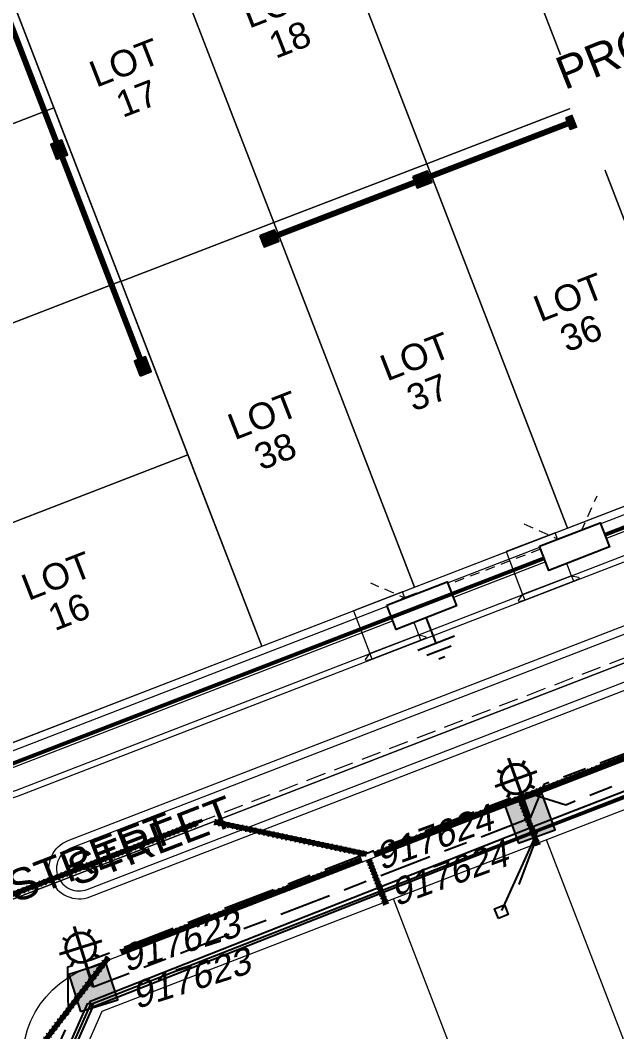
# Model space of a CAD drawing. Header units: metres. Extents: x 310412 to 311596, y 6269899 to 6270937.
# Drawn here: x 310791.8 to 310837.3, y 6270347 to 6270424.1 of the extents above; entities that cross this region are included whole.
import ezdxf
from ezdxf.enums import TextEntityAlignment as Align

# ---------------------------------------------------------------- set-up
doc = ezdxf.new("R2010")
doc.units = ezdxf.units.M
for name, pattern in [('Cable Exist UG', [8.2, 4, -1.2, 1.8, -1.2]), ('Dash', [5, 3, -2]), ('DASHED', [0.75, 0.5, -0.25]), ('DOT', [0.25, 0, -0.25])]:
    doc.linetypes.add(name, pattern=pattern)
doc.layers.get('0').update_dxf_attribs({"color": 6})
for name, color, linetype in [('_User 1200x900', 7, 'Continuous'), ('_User D-LOTNO', 2, 'Continuous'), ('_User D-PIPE', 154, 'Dash'), ('_User D-PIT', 2, 'Continuous'), ('Duct_SP_EXT', 7, 'Continuous'), ('Equip_SP_SL_EXT', 7, 'Continuous'), ('Mains_LV_NEW_T84', 2, 'Continuous'), ('Notes', 7, 'Continuous'), ('Notes_HV_MISC', 7, 'Continuous'), ('Notes_LV_MISC', 7, 'Continuous'), ('Notes_SP_MISC', 7, 'Continuous'), ('Services_SP_EXT', 7, 'Continuous'), ('Services_SP_NEW_UG', 2, 'Continuous'), ('SupportsUG_SP_LV_NEW', 2, 'Continuous'), ('SupportsUG_SP_LV_SL_EXT', 7, 'Continuous'), ('Trench_SP_EXT', 7, 'Continuous')]:
    doc.layers.add(name, color=color, linetype=linetype)
for name, color, linetype, lineweight, true_color in [('_User D-FOOTPATH', 7, 'Continuous', 0, 0x969696), ('_User D-LIP', 7, 'Continuous', 0, 0x969696), ('_User D-NKL', 7, 'Continuous', 0, 0x969696), ('_User Driveway', 7, 'Dash', 0, 0x969696), ('_User E-KERB', 7, 'Continuous', 0, 0x969696), ('_User E-LIP', 7, 'Continuous', 0, 0x969696), ('_User E-LOT', 7, 'Continuous', 0, 0x969696), ('_User E-PIPE', 7, 'DOT', 0, 0x969696), ('_User E-PIPE-EDGE', 7, 'DOT', 0, 0x969696), ('_User Proposed Development Boundary', 7, 'DASHED', 0, 0x969696), ('_User Stormwater', 7, 'Continuous', 0, 0x969696)]:
    doc.layers.add(name, color=color, linetype=linetype, lineweight=lineweight, true_color=true_color)
for name, color, linetype, lineweight in [('_User D-LOT-INT', 2, 'Continuous', 13), ('Cadastre Developer_SP_NEW', 2, 'Continuous', 5), ('Cadastre Land Parcels_SP_EXT', 9, 'Continuous', 5), ('Trench_SP_NEW', 7, 'Continuous', 70)]:
    doc.layers.add(name, color=color, linetype=linetype, lineweight=lineweight)
for name, color, linetype, plot in [('_User Measure 240 CL', 170, 'Continuous', False), ('_User Measure 240 RL', 174, 'Continuous', False), ('_User Measure LV VDs', 180, 'Continuous', False)]:
    doc.layers.add(name, color=color, linetype=linetype, plot=plot)
doc.styles.add('ARIAL', font='arial.ttf', dxfattribs={"height": 2})
doc.styles.add('COLUMN_LABEL', font='arial.ttf')
doc.styles.add('iecARIAL', font='arial.ttf', dxfattribs={"height": 2})
doc.styles.add('POLE_LABEL', font='arial.ttf')
doc.styles.get("Standard").update_dxf_attribs({"font": 'arial.ttf'})
doc.linetypes.add('Cable New UG', pattern='A,7,-0.25,["x",Standard,S=2,R=0,X=0.2,Y=-0.8],-2.1', length=9.35)
doc.linetypes.add('IE Trench HV', pattern='A,7,-0.2,["/",Standard,S=3,R=0,X=0,Y=-1.4],-2.5', length=9.7)

# ---------------------------------------------------------------- blocks, each defined once
blk = doc.blocks.new('COLUMN_EXT')
blk.add_hatch(color=256).paths.add_polyline_path([(-1.485, 1.485), (-1.485, -1.485), (1.485, -1.485), (1.485, 1.485)])
blk.add_lwpolyline([(-1.485, -1.485), (1.485, -1.485), (1.485, 1.485), (-1.485, 1.485)], close=True)
at = {"style": 'COLUMN_LABEL', "oblique": 15, "flags": 8}
blk.add_attdef('ASSET_NUM', text='', height=2, rotation=180, dxfattribs=at).set_placement((2, 2), align=Align.MIDDLE_LEFT)
at = {"flags": 9}
for tag, style, p in [('STRUCTURE_PLANT_NUMBER', 'POLE_LABEL', (1.813, 0.031)), ('STREET_CODE', 'COLUMN_LABEL', (1.813, -0.2))]:
    blk.add_attdef(tag, text='', height=0.2, dxfattribs=dict(at, style=style)).set_placement(p, align=Align.MIDDLE_LEFT)
for tag, p in [('OWNED_BY', (1.813, -0.6)), ('STATE', (1.813, -0.8)), ('COLUMN_TYPE', (1.813, -0.4)), ('STREETNAME', (1.813, -1.6)), ('USAGE', (1.813, -1)), ('LEGEND', (1.813, -1.2)), ('LOCATION', (1.813, -1.4)), ('SUBURB', (1.813, -1.8)), ('NOTES', (1.813, -2))]:
    blk.add_attdef(tag, text='', height=0.2, dxfattribs=at).set_placement(p, align=Align.MIDDLE_LEFT)
at = {"flags": 1}
blk.add_attdef('Z', (1.813, -2.351), '', height=0.2, dxfattribs=at)
blk = doc.blocks.new('SL_LANTERN_EXT')
at = {"lineweight": 40}
for p, q in [((0, 1.97), (0, 6.47)), ((-1.46, 5.68), (-1.06, 5.28)), ((1.46, 5.68), (1.06, 5.28)), ((-2.25, 4.22), (2.25, 4.22)), ((-1.46, 2.76), (-1.06, 3.16)), ((1.46, 2.76), (1.06, 3.16)), ((0, 0), (0, 2.72))]:
    blk.add_line(p, q, dxfattribs=at)
blk.add_circle((0, 4.22), 1.5, dxfattribs=at)
at = {"style": 'iecARIAL', "flags": 9}
blk.add_attdef('ASSET_NUM', (1.5, 1.5), '', height=2.5, dxfattribs=at)
for tag, p, height, flags in [('CONSTRUCTED_VOLTAGE', (0.98, -0.65), 0.2, 9), ('CONTROL_TYPE', (0.98, -0.85), 0.2, 9), ('LANTERN_PURPOSE', (0.98, -1.05), 0.2, 9), ('LNUMBER', (2.18, -3.25), 2.5, 8), ('OPERATING_VOLTAGE', (0.98, -1.65), 0.2, 9), ('ORIENTATION', (0.98, -1.85), 0.2, 9), ('OWNED_BY', (0.98, -2.05), 0.2, 9), ('STATE', (0.98, -2.25), 0.2, 9), ('LANTERN_TYPE', (0.98, -1.25), 0.2, 9), ('NO_PHASES', (0.98, -1.45), 0.2, 9), ('USAGE', (0.98, -2.45), 0.2, 9), ('CEXIST', (0.98, -2.65), 0.2, 9), ('CNEW', (0.98, -2.85), 0.2, 9), ('CNUMBER', (0.98, -3.05), 0.2, 9), ('CREMOVE', (0.98, -3.25), 0.2, 9), ('CREPLACE', (0.98, -3.45), 0.2, 9), ('LKINGHEIGHT', (0.98, -3.65), 0.2, 9), ('LBRACKET', (0.98, -3.85), 0.2, 9), ('LBRACKETVOCAB', (0.98, -4.05), 0.2, 9), ('LCATEGORY', (0.98, -4.25), 0.2, 9), ('LCHARGE1', (0.98, -4.45), 0.2, 9), ('LCHARGE1PERCENT', (0.98, -4.65), 0.2, 9), ('LCHARGE2', (0.98, -4.85), 0.2, 9), ('LCHARGE2PERCENT', (0.98, -5.05), 0.2, 9), ('LCHARGE3', (0.98, -5.25), 0.2, 9), ('LCHARGE3PERCENT', (0.98, -5.45), 0.2, 9), ('LEXIST', (0.98, -5.65), 0.2, 9), ('LLAMP', (0.98, -5.85), 0.2, 9), ('LLAMPVOCAB', (0.98, -6.05), 0.2, 9), ('LMAST', (0.98, -6.25), 0.2, 9), ('LMASTVOCAB', (0.98, -6.45), 0.2, 9), ('LNEW', (0.98, -6.65), 0.2, 9), ('LANTNUMBER', (0.98, -6.85), 0.2, 9), ('LOUTREACH', (0.98, -7.25), 0.2, 9), ('LOUTREACHVOCAB', (0.98, -7.45), 0.2, 9), ('LRATECODE', (0.98, -7.65), 0.2, 9), ('LREMOVE', (0.98, -7.85), 0.2, 9), ('LREPLACE', (0.98, -8.05), 0.2, 9), ('LTYPE', (0.98, -8.25), 0.2, 9), ('STREETNAME', (0.98, -9.25), 0.2, 9), ('SUBURB', (0.98, -9.45), 0.2, 1), ('LTYPEVOCAB', (0.98, -8.45), 0.2, 9), ('LEGEND', (0.98, -8.65), 0.2, 9), ('LOCATION', (0.98, -8.85), 0.2, 9), ('NOTES', (0.98, -9.05), 0.2, 9)]:
    blk.add_attdef(tag, p, '', height=height, dxfattribs=dict(flags=flags))
blk = doc.blocks.new('CCP_EXT')
at = {"flags": 9}
for tag, p in [('USAGE', (0, -1.2)), ('LEGEND', (0, -1.4)), ('LIFE_SUPPORT', (0, -1.6)), ('STATE', (0, -1.8)), ('NOTES', (0, -2))]:
    blk.add_attdef(tag, text='', height=0.2, dxfattribs=at).set_placement(p, align=Align.MIDDLE_LEFT)
blk.add_wipeout([(0, 0.566), (0.566, 0), (0, -0.566), (-0.566, 0)])
blk.add_lwpolyline([(-0.566, 0), (0, 0.566), (0.566, 0), (0, -0.566), (-0.566, 0)])
at = {"flags": 1}
blk.add_attdef('Z', (0, 0), '', height=0.2, dxfattribs=at)
at = {"flags": 9}
for tag, p in [('CCP_TYPE', (0, 0)), ('OPERATING_VOLTAGE', (0, -0.6)), ('ORIENTATION', (0, -0.8)), ('CONSTRUCTED_VOLTAGE', (0, -0.2)), ('NO_PHASES', (0, -0.4)), ('OWNED_BY', (0, -1))]:
    blk.add_attdef(tag, text='', height=0.2, dxfattribs=at).set_placement(p, align=Align.MIDDLE_LEFT)
blk = doc.blocks.new('PILLAR_NEW')
at = {"flags": 9}
for tag, height, p in [('ASSET_NUM', 2.5, (2, 4)), ('STREET_CODE', 0.2, (1.5, 2)), ('OWNED_BY', 0.2, (1.5, 1.8)), ('OPERATED_BY', 0.2, (1.5, 1.6))]:
    blk.add_attdef(tag, text='', height=height, dxfattribs=at).set_placement(p, align=Align.MIDDLE_LEFT)
blk.add_wipeout([(-2.475, 0.99), (2.475, 0.99), (2.475, -0.99), (-2.475, -0.99)])
at = {"lineweight": -3}
blk.add_lwpolyline([(-2.475, 0.99), (2.475, 0.99), (2.475, -0.99), (-2.475, -0.99)], close=True, dxfattribs=at)
for tag, flags, p in [('STATE', 9, (1.5, 1.2)), ('SUPPORT_TYPE', 9, (1.5, 1)), ('USAGE', 9, (1.5, 0.8)), ('MAINTAINED_BY', 9, (1.5, 1.4)), ('SUBURB', 9, (1.5, 0.2)), ('STREETNAME', 9, (1.5, 0)), ('LEGEND', 9, (1.5, 0.6)), ('PARENT', 9, (1.5, 0.4)), ('Z', 1, (1.5, -0.6)), ('LOCATION', 9, (1.5, -0.2)), ('NOTES', 9, (1.5, -0.4))]:
    blk.add_attdef(tag, text='', height=0.2, dxfattribs=dict(flags=flags)).set_placement(p, align=Align.MIDDLE_LEFT)
blk = doc.blocks.new('600 x 900 G.S.I.P')
at = {"flags": 128}
blk.add_lwpolyline([(0.45, 0.6), (-0.45, 0.6), (-0.45, -0.6), (0.45, -0.6)], close=True, dxfattribs=at)
for points in [[(-0.35, 0.5), (-0.35, -0.5), (0.35, -0.5), (0.35, 0.5)], [(-0.307, 0.49), (-0.307, -0.49), (0.308, -0.49), (0.308, 0.49)]]:
    blk.add_lwpolyline(points, close=True)
at = {"layer": '_User 1200x900', "color": 251}
for p, q in [((-0.307, 0.45), (0.308, 0.45)), ((-0.307, 0.4), (0.308, 0.4)), ((-0.307, 0.35), (0.308, 0.35)), ((-0.307, 0.3), (0.308, 0.3)), ((-0.307, 0.25), (0.308, 0.25)), ((-0.307, 0.2), (0.308, 0.2)), ((-0.307, 0.15), (0.308, 0.15)), ((-0.307, 0.1), (0.308, 0.1)), ((-0.307, 0.05), (0.308, 0.05)), ((-0.307, 0), (0.308, 0)), ((-0.2, -0.49), (-0.2, 0.49)), ((0, -0.49), (0, 0.49)), ((0.2, -0.49), (0.2, 0.49)), ((-0.307, -0.05), (0.308, -0.05)), ((-0.307, -0.1), (0.308, -0.1)), ((-0.307, -0.15), (0.308, -0.15)), ((-0.307, -0.2), (0.308, -0.2)), ((-0.307, -0.25), (0.308, -0.25)), ((-0.307, -0.3), (0.308, -0.3)), ((-0.307, -0.35), (0.308, -0.35)), ((-0.307, -0.4), (0.308, -0.4)), ((-0.307, -0.45), (0.308, -0.45))]:
    blk.add_line(p, q, dxfattribs=at)
blk = doc.blocks.new('A$C76594AEE')
at = {"layer": '_User D-PIPE', "const_width": 0.45, "flags": 128}
for points in [[(310794.554, 6270414.839), (310788.441, 6270430.67)], [(310834.677, 6270416.702), (310845.224, 6270420.759)], [(310823.011, 6270412.213), (310833.557, 6270416.271)], [(310800.935, 6270398.319), (310794.987, 6270413.72)], [(310811.339, 6270407.723), (310821.891, 6270411.782)]]:
    blk.add_lwpolyline(points, dxfattribs=at)
at = {"layer": '_User E-PIPE', "const_width": 0.4, "flags": 128}
for points in [[(310818.765, 6270360.53), (310939.035, 6270406.963)], [(310765.216, 6270347.445), (310805.328, 6270362.939)], [(310806.588, 6270363.007), (310818.219, 6270360.547)], [(310799.457, 6270353.067), (310817.841, 6270360.148)], [(310786.946, 6270337.507), (310798.531, 6270352.688)]]:
    blk.add_lwpolyline(points, dxfattribs=at)
at = {"layer": '_User E-PIPE', "ltscale": 0.7, "const_width": 0.4, "flags": 128}
blk.add_lwpolyline([(310831.274, 6270361.222), (310829.941, 6270364.671)], dxfattribs=at)
at = {"layer": '_User E-PIPE', "ltscale": 0.6, "const_width": 0.4, "flags": 128}
blk.add_lwpolyline([(310819.704, 6270356.702), (310818.372, 6270360.152)], dxfattribs=at)
at = {"layer": '_User E-PIPE-EDGE', "flags": 128}
for points in [[(310818.693, 6270360.717), (310938.963, 6270407.149)], [(310818.837, 6270360.344), (310939.107, 6270406.776)], [(310765.144, 6270347.632), (310805.256, 6270363.125)], [(310806.629, 6270363.202), (310818.26, 6270360.742)], [(310765.288, 6270347.259), (310805.4, 6270362.752)], [(310806.546, 6270362.811), (310818.178, 6270360.351)], [(310799.385, 6270353.253), (310817.769, 6270360.335)], [(310799.528, 6270352.88), (310817.913, 6270359.962)], [(310786.787, 6270337.629), (310798.372, 6270352.809)], [(310787.105, 6270337.386), (310798.69, 6270352.567)]]:
    blk.add_lwpolyline(points, dxfattribs=at)
at = {"layer": '_User E-PIPE-EDGE', "ltscale": 0.7, "flags": 128}
for points in [[(310831.087, 6270361.15), (310829.755, 6270364.599)], [(310831.46, 6270361.294), (310830.128, 6270364.743)]]:
    blk.add_lwpolyline(points, dxfattribs=at)
at = {"layer": '_User E-PIPE-EDGE', "ltscale": 0.6, "flags": 128}
for points in [[(310819.518, 6270356.63), (310818.185, 6270360.079)], [(310819.891, 6270356.774), (310818.559, 6270360.224)]]:
    blk.add_lwpolyline(points, dxfattribs=at)
at = {"layer": '_User D-PIT'}
for p, rotation in [((310834.117, 6270416.486), 111.1433333252743), ((310794.77, 6270414.279), 201.1433333252743), ((310822.451, 6270411.997), 111.1433333252743), ((310810.78, 6270407.507), 111.1433333252743), ((310801.151, 6270397.759), 201.1433333252743)]:
    blk.add_blockref('600 x 900 G.S.I.P', p, dxfattribs=dict(at, rotation=rotation))
blk = doc.blocks.new('Earth')
for p, q in [((0, -1.022), (0, 0)), ((0, -3.066), (0, -1.022)), ((-1.5, -3.066), (1.5, -3.066)), ((-1, -3.666), (1, -3.666)), ((-0.25, -4.266), (0.25, -4.266))]:
    blk.add_line(p, q)
blk = doc.blocks.new('A$C7FC2678C')
at = {"layer": '_User Driveway', "linetype": 'Continuous'}
for p, q in [((310832.592, 6270385.051), (310828.856, 6270383.621)), ((310833.839, 6270381.779), (310832.592, 6270385.051)), ((310828.856, 6270383.621), (310830.106, 6270380.342)), ((310830.106, 6270380.342), (310833.839, 6270381.779)), ((310833.839, 6270381.778), (310830.106, 6270380.342)), ((310820.931, 6270380.547), (310817.196, 6270379.117)), ((310822.179, 6270377.275), (310820.931, 6270380.547)), ((310817.196, 6270379.117), (310818.446, 6270375.838)), ((310822.179, 6270377.275), (310818.446, 6270375.838)), ((310818.446, 6270375.838), (310822.179, 6270377.275))]:
    blk.add_line(p, q, dxfattribs=at)
for points in [[(310834.001, 6270381.359), (310833.839, 6270381.778), (310834.367, 6270381.66), (310834.41, 6270381.548), (310834.001, 6270381.359), (310830.268, 6270379.922), (310829.837, 6270379.789), (310829.794, 6270379.901), (310830.106, 6270380.342), (310830.268, 6270379.922)], [(310822.34, 6270376.855), (310822.179, 6270377.275), (310822.706, 6270377.156), (310822.75, 6270377.044), (310822.34, 6270376.855), (310818.607, 6270375.418), (310818.176, 6270375.285), (310818.133, 6270375.397), (310818.446, 6270375.838), (310818.607, 6270375.418)]]:
    blk.add_lwpolyline(points, dxfattribs=at)
blk = doc.blocks.new('A$C64462609')
at = {"layer": '_User D-FOOTPATH'}
blk.add_lwpolyline([(310935.708, 6270424.234), (310790.227, 6270368.04), (310784.6, 6270370.532), (310765.793, 6270419.222), (310768.286, 6270424.844), (310913.841, 6270480.847), (310919.47, 6270478.351), (310938.2, 6270429.861)], close=True, dxfattribs=at)
blk.add_lwpolyline([(310938.039, 6270425.792), (310937, 6270423.446), (310790.195, 6270366.742), (310783.659, 6270369.636), (310764.494, 6270419.253), (310766.362, 6270423.465)], dxfattribs=at)
at = {"layer": '_User D-LIP'}
blk.add_lwpolyline([(310791.666, 6270365.005), (310936.738, 6270421.04, 0.414214), (310941.289, 6270431.321), (310921.91, 6270481.498, 0.413842), (310911.639, 6270486.054), (310908.419, 6270484.815), (310909.245, 6270482.668), (310770.538, 6270429.3), (310769.712, 6270431.446), (310766.492, 6270430.207, 0.414597), (310761.931, 6270419.923), (310781.385, 6270369.556, 0.414213)], format="xyb", close=True, dxfattribs=at)
blk.add_lwpolyline([(310794.134, 6270358.615, -0.414214), (310795.451, 6270361.589), (310936.791, 6270416.183, -0.414214), (310939.766, 6270414.866, -0.414214)], format="xyb", dxfattribs=at)
at = {"layer": '_User D-LOT-INT', "color": 6, "lineweight": 0}
blk.add_lwpolyline([(310935.26, 6270424.704), (310790.242, 6270368.69), (310785.07, 6270370.98), (310766.442, 6270419.206), (310768.734, 6270424.373), (310913.825, 6270480.198), (310919, 6270477.903), (310937.55, 6270429.876)], close=True, dxfattribs=at)
at = {"layer": '_User D-LOT-INT', "color": 6, "lineweight": 0, "flags": 128}
for points in [[(310823.706, 6270445.524), (310845.186, 6270389.912)], [(310904.455, 6270444.62), (310799.458, 6270404.222)], [(310812.039, 6270441.035), (310833.526, 6270385.408)], [(310800.373, 6270436.547), (310821.865, 6270380.904)], [(310788.707, 6270432.058), (310810.205, 6270376.4)], [(310794.344, 6270417.464), (310770.651, 6270408.31)], [(310799.453, 6270404.236), (310775.759, 6270395.082)], [(310804.562, 6270391.009), (310780.869, 6270381.855)]]:
    blk.add_lwpolyline(points, dxfattribs=at)
at = {"layer": '_User D-NKL'}
blk.add_lwpolyline([(310791.503, 6270365.425), (310936.576, 6270421.46, 0.414214), (310940.869, 6270431.158), (310921.49, 6270481.336, 0.413842), (310911.801, 6270485.634), (310909.001, 6270484.556), (310909.827, 6270482.41), (310770.279, 6270428.718), (310769.453, 6270430.865), (310766.653, 6270429.787, 0.414597), (310762.35, 6270420.085), (310781.805, 6270369.718, 0.414213)], format="xyb", close=True, dxfattribs=at)
blk.add_lwpolyline([(310794.693, 6270358.831, -0.414214), (310795.667, 6270361.029), (310937.007, 6270415.623, -0.414214), (310939.206, 6270414.65, -0.414214)], format="xyb", dxfattribs=at)
at = {"layer": '_User E-KERB'}
for points in [[(310794.693, 6270358.831, 0.414214), (310796.892, 6270357.858), (310938.233, 6270412.452, 0.414214), (310939.206, 6270414.65)], [(310805.479, 6270308.427), (310792.47, 6270342.107, -0.414213), (310796.764, 6270351.805), (310941.836, 6270407.841, -0.414214), (310951.535, 6270403.547)]]:
    blk.add_lwpolyline(points, format="xyb", dxfattribs=at)
at = {"layer": '_User E-LIP'}
blk.add_lwpolyline([(310794.134, 6270358.615, 0.414214), (310797.108, 6270357.298), (310938.449, 6270411.892, 0.414214), (310939.766, 6270414.866)], format="xyb", dxfattribs=at)
at = {"layer": '_User E-LOT', "lineweight": 0}
for p, q in [((310943.043, 6270404.555), (310798.025, 6270348.54)), ((310846.37, 6270324.221), (310831.92, 6270361.632)), ((310834.71, 6270319.717), (310820.259, 6270357.128)), ((310798.025, 6270348.54), (310795.735, 6270343.368))]:
    blk.add_line(p, q, dxfattribs=at)
at = {"layer": '_User Proposed Development Boundary', "color": 11, "linetype": 'DASHED', "lineweight": 15, "ltscale": 3, "true_color": 0xf27172, "flags": 128}
blk.add_lwpolyline([(310671.883, 6270406.182), (310911.145, 6270498.239), (310942.883, 6270416.071), (310703.742, 6270323.701), (310671.883, 6270406.182)], dxfattribs=at)
at = {"layer": 'Cadastre Developer_SP_NEW', "color": 2, "flags": 128}
for points in [[(310835.372, 6270450.013), (310823.706, 6270445.524), (310834.457, 6270417.688), (310846.124, 6270422.177)], [(310822.791, 6270413.2), (310834.457, 6270417.688), (310823.706, 6270445.524), (310812.039, 6270441.035)], [(310811.125, 6270408.711), (310822.791, 6270413.2), (310812.039, 6270441.035), (310800.373, 6270436.547)], [(310799.458, 6270404.222), (310811.125, 6270408.711), (310800.373, 6270436.547), (310788.707, 6270432.058)], [(310794.344, 6270417.464), (310788.707, 6270432.058), (310768.734, 6270424.373), (310766.442, 6270419.206), (310770.651, 6270408.31)], [(310846.124, 6270422.177), (310834.457, 6270417.688), (310845.186, 6270389.912), (310856.847, 6270394.416)], [(310833.526, 6270385.408), (310845.186, 6270389.912), (310834.457, 6270417.688), (310822.791, 6270413.2)], [(310794.344, 6270417.464), (310770.651, 6270408.31), (310775.76, 6270395.083), (310799.453, 6270404.236)], [(310822.791, 6270413.2), (310811.125, 6270408.711), (310821.865, 6270380.904), (310833.526, 6270385.408)], [(310811.125, 6270408.711), (310799.458, 6270404.222), (310810.205, 6270376.4), (310821.865, 6270380.904)], [(310775.76, 6270395.083), (310780.869, 6270381.855), (310804.562, 6270391.009), (310799.453, 6270404.236)], [(310780.869, 6270381.855), (310785.07, 6270370.98), (310790.242, 6270368.69), (310810.205, 6270376.4), (310804.562, 6270391.009)]]:
    blk.add_lwpolyline(points, close=True, dxfattribs=at)
at = {"color": 152, "true_color": 0x2776bb}
blk.add_blockref('A$C7FC2678C', (0, 0), dxfattribs=at)
at = {"layer": '_User D-LOTNO', "color": 0, "style": 'ARIAL'}
for s, p in [('LOT', (310809.242, 6270423.495)), ('18', (310811.257, 6270421.189)), ('LOT', (310797.582, 6270418.991)), ('17', (310799.597, 6270416.685)), ('LOT', (310831.451, 6270401.104)), ('36', (310833.466, 6270398.797)), ('LOT', (310819.75, 6270396.584)), ('37', (310821.765, 6270394.277)), ('LOT', (310808.13, 6270392.096)), ('38', (310810.145, 6270389.789)), ('LOT', (310792.4, 6270379.852)), ('16', (310794.415, 6270377.545))]:
    blk.add_text(s, height=2, rotation=21.24089, dxfattribs=at).set_placement(p)

msp = doc.modelspace()

# ---------------------------------------------------------------- block references
at = {"layer": 'Notes'}
msp.add_blockref('A$C64462609', (0, 0), dxfattribs=at)

# ---------------------------------------------------------------- next in the draw order: linework, layer by layer
at = {"layer": '_User Measure LV VDs', "flags": 128}
msp.add_lwpolyline([(310857.385, 6270393.016), (310822.406, 6270379.505)], dxfattribs=at)
at = {"layer": 'Cadastre Land Parcels_SP_EXT', "linetype": 'Continuous'}
for points in [[(310703.872, 6270323.381), (310942.799, 6270415.673), (310910.986, 6270498.06), (310671.978, 6270405.97), (310703.872, 6270323.381)], [(310970.766, 6270343.221), (310942.799, 6270415.673), (310703.872, 6270323.381), (310732.657, 6270248.951), (310733.049, 6270247.97), (310827.714, 6270284.55), (310826.608, 6270287.558), (310970.766, 6270343.221)]]:
    msp.add_lwpolyline(points, close=True, dxfattribs=at)
at = {"layer": 'Duct_SP_EXT'}
for p, q in [((310830.884, 6270362.661), (310843.205, 6270367.42)), ((310831.057, 6270362.213), (310843.378, 6270366.973)), ((310830.884, 6270362.661), (310830.97, 6270362.437)), ((310830.903, 6270362.662), (310830.991, 6270362.439)), ((310831.057, 6270362.213), (310830.97, 6270362.437)), ((310831.079, 6270362.216), (310830.991, 6270362.439)), ((310795.037, 6270344.878), (310796.948, 6270349.195)), ((310795.476, 6270344.683), (310797.387, 6270349)), ((310796.948, 6270349.195), (310797.167, 6270349.097)), ((310797.079, 6270349.321), (310797.167, 6270349.097)), ((310797.387, 6270349), (310797.167, 6270349.097)), ((310797.255, 6270348.874), (310797.167, 6270349.097))]:
    msp.add_line(p, q, dxfattribs=at)
at = {"layer": 'Mains_LV_NEW_T84', "color": 170, "linetype": 'Cable New UG', "ltscale": 0.75, "const_width": 0.2, "flags": 128}
msp.add_lwpolyline([(310822.408, 6270379.506), (310850.43, 6270390.329), (310853.011, 6270389.183), (310858.106, 6270391.149), (310857.385, 6270393.016)], dxfattribs=at)
at = {"layer": 'Notes_LV_MISC', "flags": 128}
msp.add_lwpolyline([(310819.741, 6270379.536), (310822.049, 6270380.428), (310820.895, 6270379.982)], dxfattribs=at)
at = {"layer": 'Notes_LV_MISC', "linetype": 'Cable Exist UG'}
msp.add_lwpolyline([(310842.569, 6270367.91), (310839.762, 6270368.909), (310831.725, 6270365.865), (310830.678, 6270363.296)], dxfattribs=at)
at = {"layer": 'Services_SP_NEW_UG', "color": 170, "linetype": 'Dash', "lineweight": 15, "ltscale": 0.25}
for points in [[(310830.187, 6270385.728), (310834.066, 6270384.009), (310835.785, 6270387.887)], [(310833.796, 6270384.708), (310821.429, 6270379.937), (310818.526, 6270381.218)]]:
    msp.add_lwpolyline(points, dxfattribs=at)
at = {"layer": 'Trench_SP_EXT', "linetype": 'Cable Exist UG'}
msp.add_lwpolyline([(310831.224, 6270361.976), (310829.478, 6270357.309)], dxfattribs=at)

# ---------------------------------------------------------------- next in the draw order: block references
at = {"layer": 'Equip_SP_SL_EXT', "xscale": 0.75, "yscale": 0.75, "zscale": 0.75}
for p, rotation in [((310830.678, 6270363.296), 19.92654523587657), ((310797.36, 6270350.402), 17.56027231216214)]:
    msp.add_blockref('SL_LANTERN_EXT', p, dxfattribs=dict(at, rotation=rotation))
at = {"layer": 'Notes_LV_MISC', "rotation": 21.14333334961018}
msp.add_blockref('Earth', (310822.406, 6270379.505), dxfattribs=at)
at = {"layer": 'Notes_LV_MISC'}
ref = msp.add_blockref('COLUMN_EXT', (310797.36, 6270350.402), dxfattribs=dict(at, rotation=17.56027231100174))
ref.add_attrib('ASSET_NUM', '917623', dxfattribs={"layer": '0', "height": 2, "rotation": 197.56027, "style": 'COLUMN_LABEL', "oblique": 15, "text_generation_flag": 6}).set_placement((310809.214, 6270352.487), align=Align.MIDDLE_RIGHT)
at = {"layer": 'SupportsUG_SP_LV_SL_EXT'}
ref = msp.add_blockref('COLUMN_EXT', (310830.678, 6270363.296), dxfattribs=dict(at, rotation=19.92558080711598))
ref.add_attrib('ASSET_NUM', '917624', dxfattribs={"layer": '0', "height": 2, "rotation": 199.92558, "style": 'COLUMN_LABEL', "oblique": 15, "text_generation_flag": 6}).set_placement((310827.695, 6270363.413), align=Align.MIDDLE_RIGHT)
ref = msp.add_blockref('COLUMN_EXT', (310797.36, 6270350.402), dxfattribs=dict(at, rotation=17.56027231100174))
ref.add_attrib('ASSET_NUM', '917623', dxfattribs={"layer": '0', "height": 2, "rotation": 197.56027, "style": 'COLUMN_LABEL', "oblique": 15, "text_generation_flag": 6}).set_placement((310808.419, 6270355.315), align=Align.MIDDLE_RIGHT)

# ---------------------------------------------------------------- next in the draw order: texts
at = {"layer": 'Notes_HV_MISC', "color": 7, "insert": (310720.709, 6270329.443), "char_height": 2.4, "attachment_point": 7, "rotation": 21.12659, "line_spacing_factor": 0.6}
msp.add_mtext('{\\fArial|b0|i0|c0|p39;FENWAY                                                                  STREET}', dxfattribs=at)
at = {"layer": 'Notes_LV_MISC', "color": 7}
msp.add_text('STREET', height=2.4, rotation=21.12659, dxfattribs=at).set_placement((310795.994, 6270358.065))

# ---------------------------------------------------------------- next in the draw order: block references
at = {"layer": 'Services_SP_EXT', "rotation": 67.10944825977255}
msp.add_blockref('CCP_EXT', (310828.49, 6270356.162), dxfattribs=at)

# ---------------------------------------------------------------- next in the draw order: linework, layer by layer
at = {"layer": '_User Measure LV VDs', "color": 146, "true_color": 0x105689, "flags": 128}
msp.add_lwpolyline([(310783.944, 6270317.064), (310776.658, 6270335.807), (310795.177, 6270343.108), (310795.018, 6270344.242), (310797.167, 6270349.097), (310842.948, 6270366.996)], dxfattribs=at)
at = {"layer": 'Duct_SP_EXT'}
for p, q in [((310797.079, 6270349.321), (310830.903, 6270362.662)), ((310797.255, 6270348.874), (310831.079, 6270362.216))]:
    msp.add_line(p, q, dxfattribs=at)
at = {"layer": 'Notes_LV_MISC', "linetype": 'Cable Exist UG', "flags": 128}
msp.add_lwpolyline([(310773.704, 6270317.121), (310779.373, 6270319.303), (310780.573, 6270316.211), (310786.141, 6270318.292), (310786.141, 6270318.292), (310778.655, 6270337.819), (310794.008, 6270344.034), (310793.995, 6270344.356), (310793.995, 6270344.356), (310795.468, 6270347.684), (310795.416, 6270351.943), (310797.263, 6270352.516), (310797.263, 6270352.516), (310830.316, 6270365.284), (310833.389, 6270364.319), (310842.569, 6270367.91)], dxfattribs=at)
at = {"layer": 'Notes_LV_MISC', "linetype": 'Cable Exist UG'}
msp.add_lwpolyline([(310830.678, 6270363.296), (310797.36, 6270350.402)], dxfattribs=at)
at = {"layer": 'Services_SP_EXT'}
msp.add_lwpolyline([(310842.569, 6270367.91), (310841.808, 6270366.53), (310831.249, 6270362.298), (310828.49, 6270356.257)], dxfattribs=at)

# ---------------------------------------------------------------- next in the draw order: block references
at = {"layer": '_User Stormwater'}
msp.add_blockref('A$C76594AEE', (0, 0), dxfattribs=at)
at = {"layer": 'Notes_LV_MISC'}
ref = msp.add_blockref('COLUMN_EXT', (310830.678, 6270363.296), dxfattribs=dict(at, rotation=19.92558080711598))
ref.add_attrib('ASSET_NUM', '917624', dxfattribs={"layer": '0', "height": 2, "rotation": 199.92558, "style": 'COLUMN_LABEL', "oblique": 15, "text_generation_flag": 6}).set_placement((310828.855, 6270360.673), align=Align.MIDDLE_RIGHT)

# ---------------------------------------------------------------- next in the draw order: texts
at = {"layer": 'Notes_SP_MISC', "color": 7, "insert": (310752.058, 6270340.323), "char_height": 2.4, "attachment_point": 7, "rotation": 21.12659, "line_spacing_factor": 0.6}
msp.add_mtext('{\\fArial|b0|i0|c0|p39;FENWAY                                                                                                                    STREET}', dxfattribs=at)

# ---------------------------------------------------------------- next in the draw order: block references
at = {"layer": 'Notes_LV_MISC', "rotation": 21.14333332592508}
msp.add_blockref('PILLAR_NEW', (310822.406, 6270379.505), dxfattribs=at)

# ---------------------------------------------------------------- next in the draw order: texts
at = {"layer": 'Notes', "insert": (310855.178, 6270425.243), "char_height": 2.5, "attachment_point": 5, "rotation": 21.67518, "line_spacing_factor": 0.8, "style": 'ARIAL', "bg_fill": 3, "box_fill_scale": 1.05, "bg_fill_color": 256, "bg_fill_transparency": 0}
msp.add_mtext('PROPOSED DEVELIPMENT\\PURS18547 \\PLOT 1 to 36', dxfattribs=at)

# ---------------------------------------------------------------- next in the draw order: linework, layer by layer
at = {"layer": '_User Measure 240 CL', "color": 152, "true_color": 0x2776bb, "flags": 128}
msp.add_lwpolyline([(310857.386, 6270393.016), (310822.408, 6270379.506)], dxfattribs=at)
at = {"layer": '_User Measure 240 RL', "color": 152, "true_color": 0x2776bb, "flags": 128}
msp.add_lwpolyline([(310931.192, 6270450.501), (310939.174, 6270429.837), (310936.38, 6270423.528), (310834.066, 6270384.009)], dxfattribs=at)
at = {"layer": 'Trench_SP_NEW', "color": 1, "linetype": 'IE Trench HV', "ltscale": 0.5, "const_width": 0.3, "flags": 128}
msp.add_lwpolyline([(310929.713, 6270454.329), (310939.174, 6270429.837), (310936.38, 6270423.528), (310790.203, 6270367.066), (310783.894, 6270369.86)], dxfattribs=at)

# ---------------------------------------------------------------- next in the draw order: block references
at = {"layer": 'SupportsUG_SP_LV_NEW', "rotation": 21.14333332592508}
msp.add_blockref('PILLAR_NEW', (310834.067, 6270384.009), dxfattribs=at)

doc.saveas('drawing.dxf')
